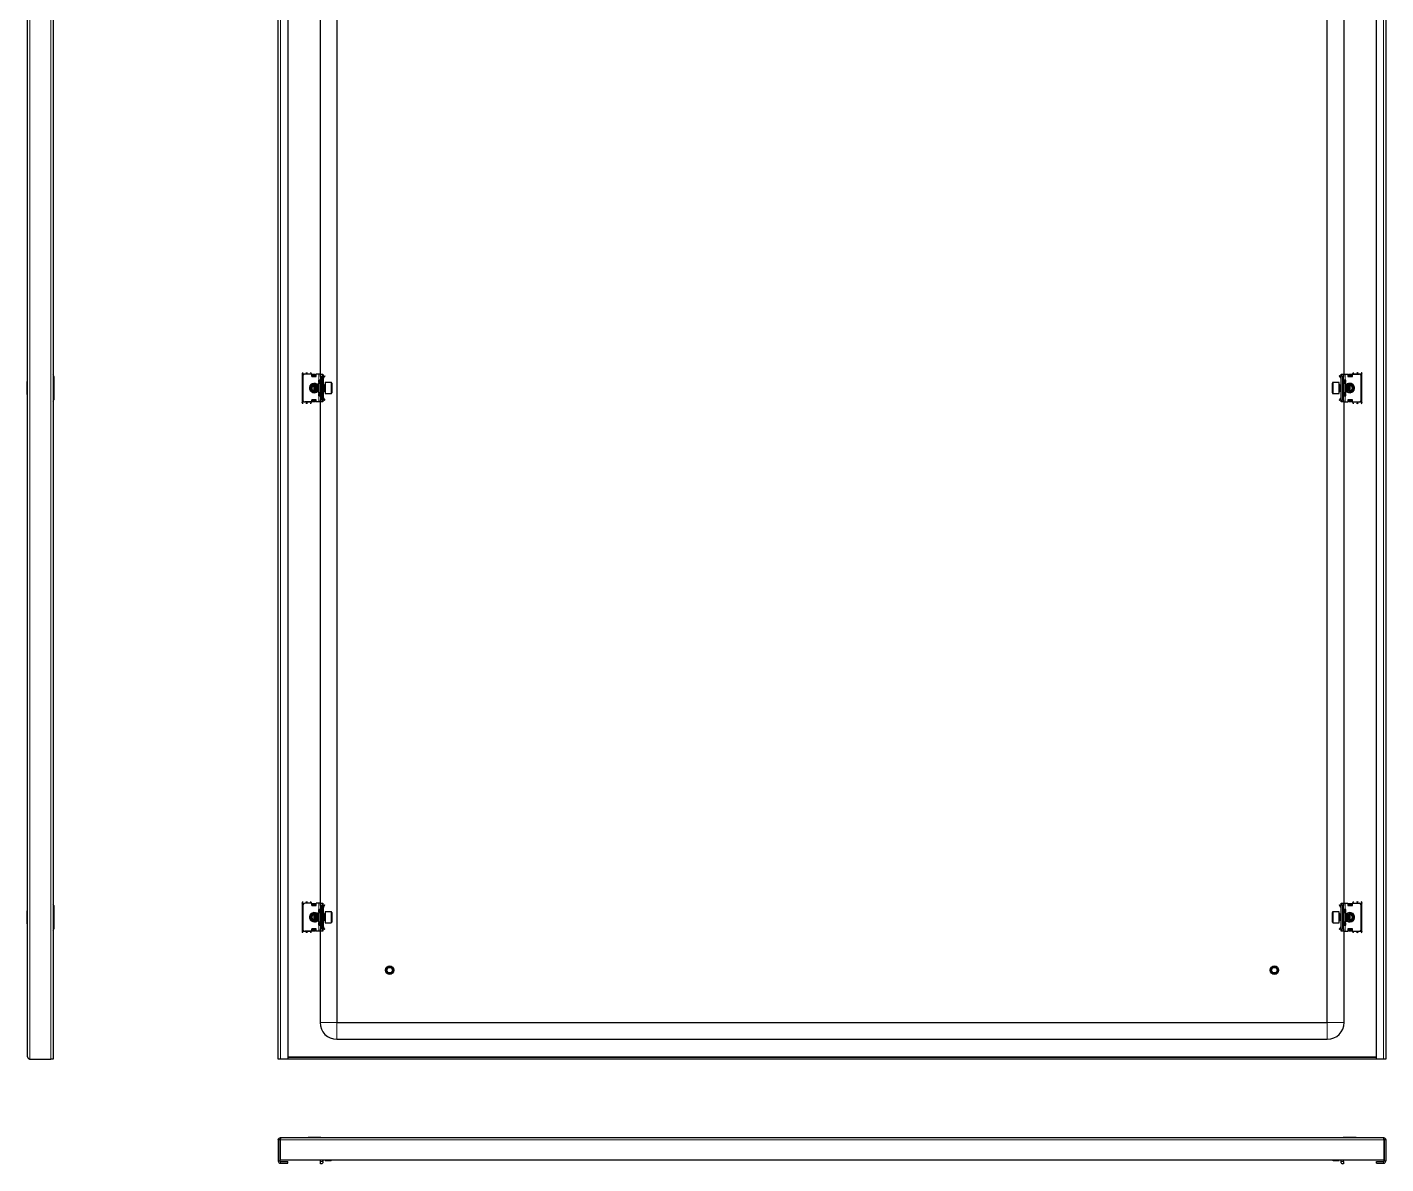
# Model space of a CAD drawing. Header units: millimetres. Extents: x -626 to 2088, y -886 to 1192.
# Drawn here: x 868 to 2088, y -849 to 172 of the extents above; entities that cross this region are included whole.
import ezdxf

# ---------------------------------------------------------------- set-up
doc = ezdxf.new("R2010")
doc.units = ezdxf.units.MM

msp = doc.modelspace()

# ---------------------------------------------------------------- linework, layer by layer
at = {"color": 8, "linetype": 'Continuous', "lineweight": 18}
for p, q in [((870.6, -754.68), (870.6, 1000.32)), ((889.4, -754.68), (889.4, 1000.32)), ((1095.65, 1000.32), (1095.65, -754.68)), ((2085.45, 1000.32), (2085.45, -754.68)), ((1115.05, -139.43), (1119.05, -139.43)), ((1119.05, -139.43), (1123.05, -139.43)), ((1127.3, -141.33), (1123.8, -141.33)), ((1130.05, -139.68), (1130.05, -145.18)), ((1130.55, -145.18), (1130.55, -146.93)), ((1132.55, -141.68), (1131.55, -141.68)), ((1133.55, -141.18), (1133.76, -140.97)), ((1133.55, -141.68), (1134.05, -141.68)), ((2047.55, -141.68), (2047.05, -141.68)), ((2047.55, -141.18), (2047.34, -140.97)), ((2049.55, -141.68), (2048.55, -141.68)), ((2050.55, -146.93), (2050.55, -145.18)), ((2051.05, -145.18), (2051.05, -139.68)), ((2057.3, -141.33), (2053.8, -141.33)), ((2058.05, -139.43), (2062.05, -139.43)), ((2066.05, -139.43), (2062.05, -139.43)), ((1130.55, -157.43), (1130.55, -159.18)), ((1131.05, -156.18), (1131.05, -148.18)), ((1135.3, -155.18), (1135.3, -149.18)), ((1140.95, -156.8), (1140.95, -147.18)), ((1140.95, -157.18), (1140.95, -156.8)), ((2040.15, -147.18), (2040.15, -157.18)), ((2045.8, -149.18), (2045.8, -154.95)), ((2045.8, -154.95), (2045.8, -155.18)), ((2050.05, -148.18), (2050.05, -156.18)), ((2050.55, -159.18), (2050.55, -157.43)), ((1115.05, -164.93), (1119.05, -164.93)), ((1123.05, -164.93), (1119.05, -164.93)), ((1123.8, -163.03), (1127.3, -163.03)), ((1130.05, -159.18), (1130.05, -164.68)), ((1131.55, -162.68), (1132.55, -162.68)), ((1133.55, -162.68), (1134.05, -162.68)), ((1133.55, -163.18), (1133.76, -163.39)), ((2047.55, -162.68), (2047.05, -162.68)), ((2047.55, -163.18), (2047.34, -163.39)), ((2048.55, -162.68), (2049.55, -162.68)), ((2051.05, -164.68), (2051.05, -159.18)), ((2053.8, -163.03), (2057.3, -163.03)), ((2062.05, -164.93), (2058.05, -164.93)), ((2066.05, -164.93), (2062.05, -164.93)), ((1115.05, -614.43), (1119.05, -614.43)), ((1119.05, -614.43), (1123.05, -614.43)), ((1127.3, -616.33), (1123.8, -616.33)), ((1130.05, -614.68), (1130.05, -620.18)), ((1130.55, -620.18), (1130.55, -621.93)), ((1132.55, -616.68), (1131.55, -616.68)), ((1133.55, -616.18), (1133.76, -615.97)), ((1133.55, -616.68), (1134.05, -616.68)), ((2047.55, -616.68), (2047.05, -616.68)), ((2047.55, -616.18), (2047.34, -615.97)), ((2049.55, -616.68), (2048.55, -616.68)), ((2050.55, -621.93), (2050.55, -620.18)), ((2051.05, -620.18), (2051.05, -614.68)), ((2057.3, -616.33), (2053.8, -616.33)), ((2058.05, -614.43), (2062.05, -614.43)), ((2066.05, -614.43), (2062.05, -614.43)), ((1130.55, -632.43), (1130.55, -634.18)), ((1131.05, -631.18), (1131.05, -623.18)), ((1135.3, -630.18), (1135.3, -624.18)), ((1140.95, -631.8), (1140.95, -622.18)), ((1140.95, -632.18), (1140.95, -631.8)), ((2040.15, -622.18), (2040.15, -632.18)), ((2045.8, -624.18), (2045.8, -629.95)), ((2045.8, -629.95), (2045.8, -630.18)), ((2050.05, -623.18), (2050.05, -631.18)), ((2050.55, -634.18), (2050.55, -632.43)), ((1115.05, -639.93), (1119.05, -639.93)), ((1123.05, -639.93), (1119.05, -639.93)), ((1123.8, -638.03), (1127.3, -638.03)), ((1130.05, -634.18), (1130.05, -639.68)), ((1131.55, -637.68), (1132.55, -637.68)), ((1133.55, -637.68), (1134.05, -637.68)), ((1133.55, -638.18), (1133.76, -638.39)), ((2047.55, -637.68), (2047.05, -637.68)), ((2047.55, -638.18), (2047.34, -638.39)), ((2048.55, -637.68), (2049.55, -637.68)), ((2051.05, -639.68), (2051.05, -634.18)), ((2053.8, -638.03), (2057.3, -638.03)), ((2062.05, -639.93), (2058.05, -639.93)), ((2066.05, -639.93), (2062.05, -639.93)), ((1146.05, -721.68), (1131.05, -721.68)), ((1146.05, -721.68), (1146.05, -736.68)), ((2035.05, -721.68), (2035.05, -736.68)), ((2035.05, -721.68), (2050.05, -721.68)), ((2079.05, -752.58), (1102.05, -752.58)), ((1095.25, -827.1), (2085.85, -827.1)), ((1095.05, -845.9), (1093.55, -845.9)), ((1095.65, -846.5), (1095.65, -848)), ((1131.55, -846.5), (1133.55, -846.5)), ((1140.95, -845.5), (1140.95, -845)), ((2040.15, -845), (2040.15, -845.5)), ((2047.55, -846.5), (2049.55, -846.5)), ((2085.45, -846.5), (2085.45, -848)), ((2086.05, -845.9), (2087.55, -845.9))]:
    msp.add_line(p, q, dxfattribs=at)
at = {"color": 7, "linetype": 'Continuous', "lineweight": 25}
for p, q in [((891.5, 1000.32), (891.5, -754.68)), ((1093.55, -754.68), (1093.55, 1000.32)), ((1102.05, 1000.32), (1102.05, -754.68)), ((2079.05, -754.68), (2079.05, 1000.32)), ((2087.55, 1000.32), (2087.55, -754.68)), ((868.5, -752.58), (868.5, 998.22)), ((1146.05, 967.32), (1146.05, -721.68)), ((2035.05, -721.68), (2035.05, 967.32)), ((1131.05, 385.32), (1131.05, -139.68)), ((2050.05, -139.68), (2050.05, 385.32)), ((892, -141.68), (892, -162.68)), ((1115.05, -139.43), (1115.05, -164.93)), ((1115.55, -141.68), (1115.55, -162.68)), ((1123.55, -139.68), (1117.55, -139.68)), ((1123.05, -139.43), (1123.05, -139.68)), ((1123.55, -139.68), (1123.55, -141.68)), ((1123.75, -139.8), (1123.55, -139.8)), ((1123.55, -141.68), (1127.55, -141.68)), ((1123.75, -141.68), (1123.75, -139.8)), ((1123.8, -140.06), (1124.3, -139.7)), ((1124.3, -140.06), (1123.8, -140.41)), ((1123.8, -140.41), (1123.8, -140.06)), ((1123.8, -141.33), (1123.8, -140.41)), ((1123.8, -141.68), (1123.8, -141.33)), ((1124.3, -139.7), (1124.3, -140.06)), ((1124.3, -139.7), (1126.8, -139.7)), ((1124.3, -140.06), (1126.8, -140.06)), ((1126.8, -140.06), (1126.8, -139.7)), ((1126.8, -139.7), (1127.3, -140.06)), ((1127.3, -140.41), (1126.8, -140.06)), ((1127.3, -140.06), (1127.3, -140.41)), ((1127.3, -140.41), (1127.3, -141.33)), ((1127.3, -141.33), (1127.3, -141.68)), ((1127.55, -141.68), (1127.55, -139.68)), ((1130.05, -139.68), (1127.55, -139.68)), ((1129.55, -145.18), (1129.55, -147.18)), ((1130.05, -145.18), (1129.55, -145.18)), ((1131.55, -139.68), (1130.05, -139.68)), ((1131.55, -145.18), (1130.05, -145.18)), ((1131.55, -141.68), (1131.55, -139.68)), ((1131.55, -139.68), (1133.55, -139.68)), ((1131.55, -141.68), (1131.55, -162.68)), ((1132.55, -162.68), (1132.55, -141.68)), ((1133.55, -139.68), (1133.55, -139.95)), ((1133.55, -139.95), (1133.55, -164.41)), ((1133.55, -140.77), (1133.76, -140.97)), ((1134.05, -143.43), (1133.55, -143.43)), ((1134.05, -141.68), (1134.05, -142.14)), ((1134.05, -146.93), (1134.05, -143.43)), ((1134.13, -142.02), (1135.11, -141.04)), ((1134.49, -142.37), (1134.13, -142.02)), ((1134.49, -142.37), (1135.46, -141.39)), ((1135.11, -141.04), (1135.46, -141.39)), ((2045.99, -141.04), (2045.63, -141.39)), ((2046.61, -142.37), (2045.63, -141.39)), ((2046.96, -142.02), (2045.99, -141.04)), ((2046.61, -142.37), (2046.96, -142.02)), ((2047.05, -141.68), (2047.05, -142.07)), ((2047.05, -143.43), (2047.55, -143.43)), ((2047.05, -143.43), (2047.05, -146.93)), ((2047.34, -140.97), (2047.55, -140.77)), ((2047.55, -139.68), (2049.55, -139.68)), ((2047.55, -139.95), (2047.55, -139.68)), ((2047.55, -164.41), (2047.55, -139.95)), ((2048.55, -141.68), (2048.55, -162.68)), ((2049.55, -139.68), (2049.55, -141.68)), ((2049.55, -139.68), (2051.05, -139.68)), ((2049.55, -162.68), (2049.55, -141.68)), ((2051.05, -145.18), (2049.55, -145.18)), ((2051.05, -139.68), (2053.55, -139.68)), ((2051.55, -145.18), (2051.05, -145.18)), ((2051.55, -147.18), (2051.55, -145.18)), ((2053.55, -139.68), (2053.55, -141.68)), ((2053.55, -141.68), (2057.55, -141.68)), ((2053.8, -140.06), (2054.3, -139.7)), ((2054.3, -140.06), (2053.8, -140.41)), ((2053.8, -140.41), (2053.8, -140.06)), ((2053.8, -141.33), (2053.8, -140.41)), ((2053.8, -141.68), (2053.8, -141.33)), ((2054.3, -139.7), (2054.3, -140.06)), ((2054.3, -139.7), (2056.8, -139.7)), ((2054.3, -140.06), (2056.8, -140.06)), ((2056.8, -140.06), (2056.8, -139.7)), ((2056.8, -139.7), (2057.3, -140.06)), ((2057.3, -140.41), (2056.8, -140.06)), ((2057.3, -140.06), (2057.3, -140.41)), ((2057.3, -140.41), (2057.3, -141.33)), ((2057.3, -141.33), (2057.3, -141.68)), ((2057.35, -139.8), (2057.35, -141.68)), ((2057.55, -139.8), (2057.35, -139.8)), ((2057.55, -141.68), (2057.55, -139.68)), ((2057.55, -139.68), (2063.55, -139.68)), ((2058.05, -139.68), (2058.05, -139.43)), ((2065.55, -162.68), (2065.55, -141.68)), ((2066.05, -164.93), (2066.05, -139.43)), ((868.5, -146.39), (868.2, -146.39)), ((868.2, -154.32), (868.2, -146.39)), ((868.2, -157.96), (868.2, -154.32)), ((868.2, -157.96), (868.5, -157.96)), ((1125.86, -149.43), (1125.03, -149.62)), ((1126.1, -149.18), (1125.55, -149.73)), ((1125.55, -149.73), (1125.55, -154.44)), ((1125.55, -154.44), (1125.55, -154.62)), ((1125.55, -154.62), (1126.1, -155.18)), ((1126.16, -149.18), (1126.1, -149.18)), ((1126.1, -149.18), (1126.1, -154.95)), ((1126.1, -154.95), (1126.1, -155.18)), ((1126.1, -155.18), (1126.16, -155.18)), ((1126.55, -149.73), (1126.16, -149.18)), ((1126.16, -149.18), (1126.16, -151.03)), ((1126.16, -151.03), (1126.16, -155.18)), ((1126.16, -155.18), (1126.55, -154.62)), ((1126.71, -149.5), (1126.34, -149.44)), ((1126.94, -149.18), (1126.55, -149.73)), ((1126.55, -149.73), (1126.55, -151.25)), ((1126.55, -151.25), (1126.55, -154.62)), ((1126.55, -154.62), (1126.94, -155.18)), ((1127.16, -149.18), (1126.94, -149.18)), ((1126.94, -149.18), (1126.94, -151.03)), ((1126.94, -151.03), (1126.94, -155.18)), ((1126.94, -155.18), (1127.16, -155.18)), ((1127.55, -149.73), (1127.16, -149.18)), ((1127.16, -149.18), (1127.16, -151.03)), ((1127.16, -151.03), (1127.16, -155.18)), ((1127.16, -155.18), (1127.55, -154.62)), ((1127.38, -149.49), (1127.62, -149.63)), ((1127.62, -154.73), (1127.38, -154.87)), ((1127.94, -149.18), (1127.55, -149.73)), ((1127.55, -149.73), (1127.55, -151.25)), ((1127.55, -151.25), (1127.55, -154.62)), ((1127.55, -154.62), (1127.94, -155.18)), ((1128.16, -149.18), (1127.94, -149.18)), ((1127.94, -149.18), (1127.94, -151.03)), ((1127.94, -151.03), (1127.94, -155.18)), ((1127.94, -155.18), (1128.16, -155.18)), ((1128.55, -149.73), (1128.16, -149.18)), ((1128.16, -149.18), (1128.16, -151.03)), ((1128.16, -151.03), (1128.16, -155.18)), ((1128.16, -155.18), (1128.55, -154.62)), ((1128.94, -149.18), (1128.55, -149.73)), ((1128.55, -149.73), (1128.55, -151.25)), ((1128.55, -151.25), (1128.55, -154.62)), ((1128.55, -154.62), (1128.94, -155.18)), ((1129.16, -149.18), (1128.94, -149.18)), ((1128.94, -149.18), (1128.94, -151.03)), ((1128.94, -151.03), (1128.94, -155.18)), ((1128.94, -155.18), (1129.16, -155.18)), ((1129.55, -149.73), (1129.16, -149.18)), ((1129.16, -149.18), (1129.16, -151.03)), ((1129.16, -151.03), (1129.16, -155.18)), ((1129.16, -155.18), (1129.55, -154.62)), ((1129.55, -146.93), (1130.55, -146.93)), ((1129.55, -147.18), (1131.23, -148.15)), ((1131.05, -148.18), (1129.55, -148.18)), ((1129.55, -148.18), (1129.55, -156.18)), ((1129.55, -156.18), (1131.05, -156.18)), ((1131.23, -156.21), (1129.55, -157.18)), ((1129.55, -157.18), (1129.55, -159.18)), ((1130.55, -157.43), (1129.55, -157.43)), ((1130.55, -146.93), (1131.05, -146.93)), ((1131.05, -157.43), (1130.55, -157.43)), ((1131.05, -146.93), (1131.05, -148.05)), ((1131.05, -156.31), (1131.05, -157.43)), ((1134.05, -146.93), (1133.55, -146.93)), ((1133.94, -149.18), (1133.55, -149.73)), ((1133.55, -154.62), (1133.94, -155.18)), ((1133.55, -157.43), (1134.05, -157.43)), ((1134.16, -149.18), (1133.94, -149.18)), ((1133.94, -149.18), (1133.94, -151.03)), ((1133.94, -151.03), (1133.94, -155.18)), ((1133.94, -155.18), (1134.16, -155.18)), ((1134.05, -149.18), (1134.05, -146.93)), ((1134.05, -157.43), (1134.05, -155.18)), ((1134.05, -160.93), (1134.05, -157.43)), ((1134.55, -149.73), (1134.16, -149.18)), ((1134.16, -149.18), (1134.16, -151.03)), ((1134.16, -151.03), (1134.16, -155.18)), ((1134.16, -155.18), (1134.55, -154.62)), ((1134.94, -149.18), (1134.55, -149.73)), ((1134.55, -149.73), (1134.55, -151.25)), ((1134.55, -151.25), (1134.55, -154.62)), ((1134.55, -154.62), (1134.94, -155.18)), ((1135.3, -149.18), (1134.94, -149.18)), ((1134.94, -149.18), (1134.94, -151.03)), ((1134.94, -151.03), (1134.94, -155.18)), ((1134.94, -155.18), (1135.3, -155.18)), ((1140.95, -147.18), (1135.55, -147.18)), ((1135.55, -147.18), (1135.55, -156.8)), ((1135.55, -156.8), (1135.55, -157.18)), ((1135.55, -157.18), (1140.95, -157.18)), ((1141.55, -147.78), (1141.55, -156.25)), ((1141.55, -156.25), (1141.55, -156.58)), ((2039.55, -156.58), (2039.55, -147.78)), ((2045.55, -147.18), (2040.15, -147.18)), ((2040.15, -157.18), (2045.55, -157.18)), ((2045.55, -157.18), (2045.55, -147.18)), ((2046.16, -149.18), (2045.8, -149.18)), ((2045.8, -155.18), (2046.16, -155.18)), ((2046.55, -149.73), (2046.16, -149.18)), ((2046.16, -151.03), (2046.16, -149.18)), ((2046.16, -155.18), (2046.16, -151.03)), ((2046.16, -155.18), (2046.55, -154.62)), ((2046.94, -149.18), (2046.55, -149.73)), ((2046.55, -151.25), (2046.55, -149.73)), ((2046.55, -154.62), (2046.55, -151.25)), ((2046.55, -154.62), (2046.94, -155.18)), ((2047.16, -149.18), (2046.94, -149.18)), ((2046.94, -151.03), (2046.94, -149.18)), ((2046.94, -155.18), (2046.94, -151.03)), ((2046.94, -155.18), (2047.16, -155.18)), ((2047.55, -146.93), (2047.05, -146.93)), ((2047.05, -146.93), (2047.05, -149.18)), ((2047.05, -155.18), (2047.05, -157.43)), ((2047.05, -157.43), (2047.05, -160.93)), ((2047.05, -157.43), (2047.55, -157.43)), ((2047.55, -149.73), (2047.16, -149.18)), ((2047.16, -151.03), (2047.16, -149.18)), ((2047.16, -155.18), (2047.16, -151.03)), ((2047.16, -155.18), (2047.55, -154.62)), ((2049.87, -148.15), (2051.55, -147.18)), ((2051.55, -157.18), (2049.87, -156.21)), ((2050.05, -148.05), (2050.05, -146.93)), ((2050.05, -146.93), (2050.55, -146.93)), ((2051.55, -148.18), (2050.05, -148.18)), ((2050.05, -156.18), (2051.55, -156.18)), ((2050.05, -157.43), (2050.05, -156.31)), ((2050.55, -157.43), (2050.05, -157.43)), ((2050.55, -146.93), (2051.55, -146.93)), ((2051.55, -157.43), (2050.55, -157.43)), ((2051.55, -156.18), (2051.55, -148.18)), ((2051.94, -149.18), (2051.55, -149.73)), ((2051.55, -154.62), (2051.94, -155.18)), ((2051.55, -159.18), (2051.55, -157.18)), ((2052.16, -149.18), (2051.94, -149.18)), ((2051.94, -151.03), (2051.94, -149.18)), ((2051.94, -155.18), (2051.94, -151.03)), ((2051.94, -155.18), (2052.16, -155.18)), ((2052.55, -149.73), (2052.16, -149.18)), ((2052.16, -151.03), (2052.16, -149.18)), ((2052.16, -155.18), (2052.16, -151.03)), ((2052.16, -155.18), (2052.55, -154.62)), ((2052.94, -149.18), (2052.55, -149.73)), ((2052.55, -151.25), (2052.55, -149.73)), ((2052.55, -154.62), (2052.55, -151.25)), ((2052.55, -154.62), (2052.94, -155.18)), ((2053.16, -149.18), (2052.94, -149.18)), ((2052.94, -151.03), (2052.94, -149.18)), ((2052.94, -155.18), (2052.94, -151.03)), ((2052.94, -155.18), (2053.16, -155.18)), ((2053.55, -149.73), (2053.16, -149.18)), ((2053.16, -151.03), (2053.16, -149.18)), ((2053.16, -155.18), (2053.16, -151.03)), ((2053.16, -155.18), (2053.55, -154.62)), ((2053.47, -149.63), (2053.72, -149.49)), ((2053.72, -154.87), (2053.47, -154.73)), ((2053.94, -149.18), (2053.55, -149.73)), ((2053.55, -151.25), (2053.55, -149.73)), ((2053.55, -154.62), (2053.55, -151.25)), ((2053.55, -154.62), (2053.94, -155.18)), ((2054.16, -149.18), (2053.94, -149.18)), ((2053.94, -151.03), (2053.94, -149.18)), ((2053.94, -155.18), (2053.94, -151.03)), ((2053.94, -155.18), (2054.16, -155.18)), ((2054.55, -149.73), (2054.16, -149.18)), ((2054.16, -151.03), (2054.16, -149.18)), ((2054.16, -155.18), (2054.16, -151.03)), ((2054.16, -155.18), (2054.55, -154.62)), ((2054.76, -149.44), (2054.39, -149.5)), ((2054.94, -149.18), (2054.55, -149.73)), ((2054.55, -151.25), (2054.55, -149.73)), ((2054.55, -154.62), (2054.55, -151.25)), ((2054.55, -154.62), (2054.94, -155.18)), ((2054.99, -149.18), (2054.94, -149.18)), ((2054.94, -151.03), (2054.94, -149.18)), ((2054.94, -155.18), (2054.94, -151.03)), ((2054.94, -155.18), (2054.99, -155.18)), ((2055.55, -149.73), (2054.99, -149.18)), ((2054.99, -155.18), (2054.99, -149.18)), ((2054.99, -155.18), (2055.55, -154.62)), ((2056.07, -149.62), (2055.24, -149.43)), ((2055.55, -154.62), (2055.55, -149.73)), ((1123.55, -164.68), (1117.55, -164.68)), ((1123.05, -164.68), (1123.05, -164.93)), ((1123.55, -162.68), (1123.55, -164.68)), ((1127.55, -162.68), (1123.55, -162.68)), ((1123.55, -164.56), (1123.75, -164.56)), ((1123.75, -164.56), (1123.75, -162.68)), ((1123.8, -163.03), (1123.8, -162.68)), ((1123.8, -163.95), (1123.8, -163.03)), ((1123.8, -163.95), (1124.3, -164.3)), ((1123.8, -164.3), (1123.8, -163.95)), ((1124.3, -164.65), (1123.8, -164.3)), ((1126.8, -164.3), (1124.3, -164.3)), ((1124.3, -164.3), (1124.3, -164.65)), ((1126.8, -164.65), (1124.3, -164.65)), ((1126.8, -164.3), (1127.3, -163.95)), ((1126.8, -164.65), (1126.8, -164.3)), ((1127.3, -164.3), (1126.8, -164.65)), ((1127.3, -162.68), (1127.3, -163.03)), ((1127.3, -163.03), (1127.3, -163.95)), ((1127.3, -163.95), (1127.3, -164.3)), ((1127.55, -164.68), (1127.55, -162.68)), ((1130.05, -164.68), (1127.55, -164.68)), ((1129.55, -159.18), (1130.05, -159.18)), ((1130.05, -159.18), (1131.55, -159.18)), ((1131.55, -164.68), (1130.05, -164.68)), ((1131.05, -164.68), (1131.05, -614.68)), ((1131.55, -164.68), (1131.55, -162.68)), ((1133.55, -164.68), (1131.55, -164.68)), ((1134.05, -160.93), (1133.55, -160.93)), ((1133.76, -163.39), (1133.55, -163.59)), ((1133.55, -164.41), (1133.55, -164.68)), ((1134.05, -162.68), (1134.05, -162.29)), ((1134.49, -161.99), (1134.13, -162.34)), ((1134.13, -162.34), (1135.11, -163.32)), ((1134.49, -161.99), (1135.46, -162.96)), ((1135.11, -163.32), (1135.46, -162.96)), ((2046.61, -161.99), (2045.63, -162.96)), ((2045.99, -163.32), (2045.63, -162.96)), ((2046.96, -162.34), (2045.99, -163.32)), ((2046.61, -161.99), (2046.96, -162.34)), ((2047.05, -160.93), (2047.55, -160.93)), ((2047.05, -162.68), (2047.05, -162.22)), ((2047.55, -163.59), (2047.34, -163.39)), ((2047.55, -164.68), (2047.55, -164.41)), ((2049.55, -164.68), (2047.55, -164.68)), ((2049.55, -159.18), (2051.05, -159.18)), ((2049.55, -162.68), (2049.55, -164.68)), ((2049.55, -164.68), (2051.05, -164.68)), ((2050.05, -614.68), (2050.05, -164.68)), ((2051.05, -159.18), (2051.55, -159.18)), ((2051.05, -164.68), (2053.55, -164.68)), ((2057.55, -162.68), (2053.55, -162.68)), ((2053.55, -162.68), (2053.55, -164.68)), ((2053.8, -163.03), (2053.8, -162.68)), ((2053.8, -163.95), (2053.8, -163.03)), ((2053.8, -163.95), (2054.3, -164.3)), ((2053.8, -164.3), (2053.8, -163.95)), ((2054.3, -164.65), (2053.8, -164.3)), ((2056.8, -164.3), (2054.3, -164.3)), ((2054.3, -164.3), (2054.3, -164.65)), ((2056.8, -164.65), (2054.3, -164.65)), ((2056.8, -164.3), (2057.3, -163.95)), ((2056.8, -164.65), (2056.8, -164.3)), ((2057.3, -164.3), (2056.8, -164.65)), ((2057.3, -162.68), (2057.3, -163.03)), ((2057.3, -163.03), (2057.3, -163.95)), ((2057.3, -163.95), (2057.3, -164.3)), ((2057.35, -162.68), (2057.35, -164.56)), ((2057.35, -164.56), (2057.55, -164.56)), ((2057.55, -164.68), (2057.55, -162.68)), ((2057.55, -164.68), (2063.55, -164.68)), ((2058.05, -164.93), (2058.05, -164.68)), ((868.5, -621.39), (868.2, -621.39)), ((868.2, -629.32), (868.2, -621.39)), ((892, -616.68), (892, -637.68)), ((1115.05, -614.43), (1115.05, -639.93)), ((1115.55, -616.68), (1115.55, -637.68)), ((1123.55, -614.68), (1117.55, -614.68)), ((1123.05, -614.43), (1123.05, -614.68)), ((1123.55, -614.68), (1123.55, -616.68)), ((1123.75, -614.8), (1123.55, -614.8)), ((1123.55, -616.68), (1127.55, -616.68)), ((1123.75, -616.68), (1123.75, -614.8)), ((1123.8, -615.06), (1124.3, -614.7)), ((1124.3, -615.06), (1123.8, -615.41)), ((1123.8, -615.41), (1123.8, -615.06)), ((1123.8, -616.33), (1123.8, -615.41)), ((1123.8, -616.68), (1123.8, -616.33)), ((1124.3, -614.7), (1124.3, -615.06)), ((1124.3, -614.7), (1126.8, -614.7)), ((1124.3, -615.06), (1126.8, -615.06)), ((1126.8, -615.06), (1126.8, -614.7)), ((1126.8, -614.7), (1127.3, -615.06)), ((1127.3, -615.41), (1126.8, -615.06)), ((1127.3, -615.06), (1127.3, -615.41)), ((1127.3, -615.41), (1127.3, -616.33)), ((1127.3, -616.33), (1127.3, -616.68)), ((1127.55, -616.68), (1127.55, -614.68)), ((1130.05, -614.68), (1127.55, -614.68)), ((1129.55, -620.18), (1129.55, -622.18)), ((1130.05, -620.18), (1129.55, -620.18)), ((1131.55, -614.68), (1130.05, -614.68)), ((1131.55, -620.18), (1130.05, -620.18)), ((1131.55, -616.68), (1131.55, -614.68)), ((1131.55, -614.68), (1133.55, -614.68)), ((1131.55, -616.68), (1131.55, -637.68)), ((1132.55, -637.68), (1132.55, -616.68)), ((1133.55, -614.68), (1133.55, -614.95)), ((1133.55, -614.95), (1133.55, -639.41)), ((1133.55, -615.77), (1133.76, -615.97)), ((1134.05, -618.43), (1133.55, -618.43)), ((1134.05, -616.68), (1134.05, -617.14)), ((1134.05, -621.93), (1134.05, -618.43)), ((1134.13, -617.02), (1135.11, -616.04)), ((1134.49, -617.37), (1134.13, -617.02)), ((1134.49, -617.37), (1135.46, -616.39)), ((1135.11, -616.04), (1135.46, -616.39)), ((2045.99, -616.04), (2045.63, -616.39)), ((2046.61, -617.37), (2045.63, -616.39)), ((2046.96, -617.02), (2045.99, -616.04)), ((2046.61, -617.37), (2046.96, -617.02)), ((2047.05, -616.68), (2047.05, -617.07)), ((2047.05, -618.43), (2047.55, -618.43)), ((2047.05, -618.43), (2047.05, -621.93)), ((2047.34, -615.97), (2047.55, -615.77)), ((2047.55, -614.68), (2049.55, -614.68)), ((2047.55, -614.95), (2047.55, -614.68)), ((2047.55, -639.41), (2047.55, -614.95)), ((2048.55, -616.68), (2048.55, -637.68)), ((2049.55, -614.68), (2049.55, -616.68)), ((2049.55, -614.68), (2051.05, -614.68)), ((2049.55, -637.68), (2049.55, -616.68)), ((2051.05, -620.18), (2049.55, -620.18)), ((2051.05, -614.68), (2053.55, -614.68)), ((2051.55, -620.18), (2051.05, -620.18)), ((2051.55, -622.18), (2051.55, -620.18)), ((2053.55, -614.68), (2053.55, -616.68)), ((2053.55, -616.68), (2057.55, -616.68)), ((2053.8, -615.06), (2054.3, -614.7)), ((2054.3, -615.06), (2053.8, -615.41)), ((2053.8, -615.41), (2053.8, -615.06)), ((2053.8, -616.33), (2053.8, -615.41)), ((2053.8, -616.68), (2053.8, -616.33)), ((2054.3, -614.7), (2054.3, -615.06)), ((2054.3, -614.7), (2056.8, -614.7)), ((2054.3, -615.06), (2056.8, -615.06)), ((2056.8, -615.06), (2056.8, -614.7)), ((2056.8, -614.7), (2057.3, -615.06)), ((2057.3, -615.41), (2056.8, -615.06)), ((2057.3, -615.06), (2057.3, -615.41)), ((2057.3, -615.41), (2057.3, -616.33)), ((2057.3, -616.33), (2057.3, -616.68)), ((2057.35, -614.8), (2057.35, -616.68)), ((2057.55, -614.8), (2057.35, -614.8)), ((2057.55, -616.68), (2057.55, -614.68)), ((2057.55, -614.68), (2063.55, -614.68)), ((2058.05, -614.68), (2058.05, -614.43)), ((2065.55, -637.68), (2065.55, -616.68)), ((2066.05, -639.93), (2066.05, -614.43)), ((868.2, -632.96), (868.2, -629.32)), ((868.2, -632.96), (868.5, -632.96)), ((1125.86, -624.43), (1125.03, -624.62)), ((1126.1, -624.18), (1125.55, -624.73)), ((1125.55, -624.73), (1125.55, -629.44)), ((1125.55, -629.44), (1125.55, -629.62)), ((1125.55, -629.62), (1126.1, -630.18)), ((1126.16, -624.18), (1126.1, -624.18)), ((1126.1, -624.18), (1126.1, -629.95)), ((1126.1, -629.95), (1126.1, -630.18)), ((1126.1, -630.18), (1126.16, -630.18)), ((1126.55, -624.73), (1126.16, -624.18)), ((1126.16, -624.18), (1126.16, -626.03)), ((1126.16, -626.03), (1126.16, -630.18)), ((1126.16, -630.18), (1126.55, -629.62)), ((1126.71, -624.5), (1126.34, -624.44)), ((1126.94, -624.18), (1126.55, -624.73)), ((1126.55, -624.73), (1126.55, -626.25)), ((1126.55, -626.25), (1126.55, -629.62)), ((1126.55, -629.62), (1126.94, -630.18)), ((1127.16, -624.18), (1126.94, -624.18)), ((1126.94, -624.18), (1126.94, -626.03)), ((1126.94, -626.03), (1126.94, -630.18)), ((1126.94, -630.18), (1127.16, -630.18)), ((1127.55, -624.73), (1127.16, -624.18)), ((1127.16, -624.18), (1127.16, -626.03)), ((1127.16, -626.03), (1127.16, -630.18)), ((1127.16, -630.18), (1127.55, -629.62)), ((1127.38, -624.49), (1127.62, -624.63)), ((1127.62, -629.73), (1127.38, -629.87)), ((1127.94, -624.18), (1127.55, -624.73)), ((1127.55, -624.73), (1127.55, -626.25)), ((1127.55, -626.25), (1127.55, -629.62)), ((1127.55, -629.62), (1127.94, -630.18)), ((1128.16, -624.18), (1127.94, -624.18)), ((1127.94, -624.18), (1127.94, -626.03)), ((1127.94, -626.03), (1127.94, -630.18)), ((1127.94, -630.18), (1128.16, -630.18)), ((1128.55, -624.73), (1128.16, -624.18)), ((1128.16, -624.18), (1128.16, -626.03)), ((1128.16, -626.03), (1128.16, -630.18)), ((1128.16, -630.18), (1128.55, -629.62)), ((1128.94, -624.18), (1128.55, -624.73)), ((1128.55, -624.73), (1128.55, -626.25)), ((1128.55, -626.25), (1128.55, -629.62)), ((1128.55, -629.62), (1128.94, -630.18)), ((1129.16, -624.18), (1128.94, -624.18)), ((1128.94, -624.18), (1128.94, -626.03)), ((1128.94, -626.03), (1128.94, -630.18)), ((1128.94, -630.18), (1129.16, -630.18)), ((1129.55, -624.73), (1129.16, -624.18)), ((1129.16, -624.18), (1129.16, -626.03)), ((1129.16, -626.03), (1129.16, -630.18)), ((1129.16, -630.18), (1129.55, -629.62)), ((1129.55, -621.93), (1130.55, -621.93)), ((1129.55, -622.18), (1131.23, -623.15)), ((1131.05, -623.18), (1129.55, -623.18)), ((1129.55, -623.18), (1129.55, -631.18)), ((1129.55, -631.18), (1131.05, -631.18)), ((1131.23, -631.21), (1129.55, -632.18)), ((1129.55, -632.18), (1129.55, -634.18)), ((1130.55, -632.43), (1129.55, -632.43)), ((1130.55, -621.93), (1131.05, -621.93)), ((1131.05, -632.43), (1130.55, -632.43)), ((1131.05, -621.93), (1131.05, -623.05)), ((1131.05, -631.31), (1131.05, -632.43)), ((1134.05, -621.93), (1133.55, -621.93)), ((1133.94, -624.18), (1133.55, -624.73)), ((1133.55, -629.62), (1133.94, -630.18)), ((1133.55, -632.43), (1134.05, -632.43)), ((1134.16, -624.18), (1133.94, -624.18)), ((1133.94, -624.18), (1133.94, -626.03)), ((1133.94, -626.03), (1133.94, -630.18)), ((1133.94, -630.18), (1134.16, -630.18)), ((1134.05, -624.18), (1134.05, -621.93)), ((1134.05, -632.43), (1134.05, -630.18)), ((1134.05, -635.93), (1134.05, -632.43)), ((1134.55, -624.73), (1134.16, -624.18)), ((1134.16, -624.18), (1134.16, -626.03)), ((1134.16, -626.03), (1134.16, -630.18)), ((1134.16, -630.18), (1134.55, -629.62)), ((1134.94, -624.18), (1134.55, -624.73)), ((1134.55, -624.73), (1134.55, -626.25)), ((1134.55, -626.25), (1134.55, -629.62)), ((1134.55, -629.62), (1134.94, -630.18)), ((1135.3, -624.18), (1134.94, -624.18)), ((1134.94, -624.18), (1134.94, -626.03)), ((1134.94, -626.03), (1134.94, -630.18)), ((1134.94, -630.18), (1135.3, -630.18)), ((1140.95, -622.18), (1135.55, -622.18)), ((1135.55, -622.18), (1135.55, -631.8)), ((1135.55, -631.8), (1135.55, -632.18)), ((1135.55, -632.18), (1140.95, -632.18)), ((1141.55, -622.78), (1141.55, -631.25)), ((1141.55, -631.25), (1141.55, -631.58)), ((2039.55, -631.58), (2039.55, -622.78)), ((2045.55, -622.18), (2040.15, -622.18)), ((2040.15, -632.18), (2045.55, -632.18)), ((2045.55, -632.18), (2045.55, -622.18)), ((2046.16, -624.18), (2045.8, -624.18)), ((2045.8, -630.18), (2046.16, -630.18)), ((2046.55, -624.73), (2046.16, -624.18)), ((2046.16, -626.03), (2046.16, -624.18)), ((2046.16, -630.18), (2046.16, -626.03)), ((2046.16, -630.18), (2046.55, -629.62)), ((2046.94, -624.18), (2046.55, -624.73)), ((2046.55, -626.25), (2046.55, -624.73)), ((2046.55, -629.62), (2046.55, -626.25)), ((2046.55, -629.62), (2046.94, -630.18)), ((2047.16, -624.18), (2046.94, -624.18)), ((2046.94, -626.03), (2046.94, -624.18)), ((2046.94, -630.18), (2046.94, -626.03)), ((2046.94, -630.18), (2047.16, -630.18)), ((2047.55, -621.93), (2047.05, -621.93)), ((2047.05, -621.93), (2047.05, -624.18)), ((2047.05, -630.18), (2047.05, -632.43)), ((2047.05, -632.43), (2047.05, -635.93)), ((2047.05, -632.43), (2047.55, -632.43)), ((2047.55, -624.73), (2047.16, -624.18)), ((2047.16, -626.03), (2047.16, -624.18)), ((2047.16, -630.18), (2047.16, -626.03)), ((2047.16, -630.18), (2047.55, -629.62)), ((2049.87, -623.15), (2051.55, -622.18)), ((2051.55, -632.18), (2049.87, -631.21)), ((2050.05, -623.05), (2050.05, -621.93)), ((2050.05, -621.93), (2050.55, -621.93)), ((2051.55, -623.18), (2050.05, -623.18)), ((2050.05, -631.18), (2051.55, -631.18)), ((2050.05, -632.43), (2050.05, -631.31)), ((2050.55, -632.43), (2050.05, -632.43)), ((2050.55, -621.93), (2051.55, -621.93)), ((2051.55, -632.43), (2050.55, -632.43)), ((2051.55, -631.18), (2051.55, -623.18)), ((2051.94, -624.18), (2051.55, -624.73)), ((2051.55, -629.62), (2051.94, -630.18)), ((2051.55, -634.18), (2051.55, -632.18)), ((2052.16, -624.18), (2051.94, -624.18)), ((2051.94, -626.03), (2051.94, -624.18)), ((2051.94, -630.18), (2051.94, -626.03)), ((2051.94, -630.18), (2052.16, -630.18)), ((2052.55, -624.73), (2052.16, -624.18)), ((2052.16, -626.03), (2052.16, -624.18)), ((2052.16, -630.18), (2052.16, -626.03)), ((2052.16, -630.18), (2052.55, -629.62)), ((2052.94, -624.18), (2052.55, -624.73)), ((2052.55, -626.25), (2052.55, -624.73)), ((2052.55, -629.62), (2052.55, -626.25)), ((2052.55, -629.62), (2052.94, -630.18)), ((2053.16, -624.18), (2052.94, -624.18)), ((2052.94, -626.03), (2052.94, -624.18)), ((2052.94, -630.18), (2052.94, -626.03)), ((2052.94, -630.18), (2053.16, -630.18)), ((2053.55, -624.73), (2053.16, -624.18)), ((2053.16, -626.03), (2053.16, -624.18)), ((2053.16, -630.18), (2053.16, -626.03)), ((2053.16, -630.18), (2053.55, -629.62)), ((2053.47, -624.63), (2053.72, -624.49)), ((2053.72, -629.87), (2053.47, -629.73)), ((2053.94, -624.18), (2053.55, -624.73)), ((2053.55, -626.25), (2053.55, -624.73)), ((2053.55, -629.62), (2053.55, -626.25)), ((2053.55, -629.62), (2053.94, -630.18)), ((2054.16, -624.18), (2053.94, -624.18)), ((2053.94, -626.03), (2053.94, -624.18)), ((2053.94, -630.18), (2053.94, -626.03)), ((2053.94, -630.18), (2054.16, -630.18)), ((2054.55, -624.73), (2054.16, -624.18)), ((2054.16, -626.03), (2054.16, -624.18)), ((2054.16, -630.18), (2054.16, -626.03)), ((2054.16, -630.18), (2054.55, -629.62)), ((2054.76, -624.44), (2054.39, -624.5)), ((2054.94, -624.18), (2054.55, -624.73)), ((2054.55, -626.25), (2054.55, -624.73)), ((2054.55, -629.62), (2054.55, -626.25)), ((2054.55, -629.62), (2054.94, -630.18)), ((2054.99, -624.18), (2054.94, -624.18)), ((2054.94, -626.03), (2054.94, -624.18)), ((2054.94, -630.18), (2054.94, -626.03)), ((2054.94, -630.18), (2054.99, -630.18)), ((2055.55, -624.73), (2054.99, -624.18)), ((2054.99, -630.18), (2054.99, -624.18)), ((2054.99, -630.18), (2055.55, -629.62)), ((2056.07, -624.62), (2055.24, -624.43)), ((2055.55, -629.62), (2055.55, -624.73)), ((1123.55, -639.68), (1117.55, -639.68)), ((1123.05, -639.68), (1123.05, -639.93)), ((1127.55, -637.68), (1123.55, -637.68)), ((1123.55, -637.68), (1123.55, -639.68)), ((1123.55, -639.56), (1123.75, -639.56)), ((1123.75, -639.56), (1123.75, -637.68)), ((1123.8, -638.03), (1123.8, -637.68)), ((1123.8, -638.95), (1123.8, -638.03)), ((1123.8, -638.95), (1124.3, -639.3)), ((1123.8, -639.3), (1123.8, -638.95)), ((1124.3, -639.65), (1123.8, -639.3)), ((1126.8, -639.3), (1124.3, -639.3)), ((1124.3, -639.3), (1124.3, -639.65)), ((1126.8, -639.65), (1124.3, -639.65)), ((1126.8, -639.3), (1127.3, -638.95)), ((1126.8, -639.65), (1126.8, -639.3)), ((1127.3, -639.3), (1126.8, -639.65)), ((1127.3, -637.68), (1127.3, -638.03)), ((1127.3, -638.03), (1127.3, -638.95)), ((1127.3, -638.95), (1127.3, -639.3)), ((1127.55, -639.68), (1127.55, -637.68)), ((1130.05, -639.68), (1127.55, -639.68)), ((1129.55, -634.18), (1130.05, -634.18)), ((1130.05, -634.18), (1131.55, -634.18)), ((1131.55, -639.68), (1130.05, -639.68)), ((1131.05, -639.68), (1131.05, -721.68)), ((1131.55, -639.68), (1131.55, -637.68)), ((1133.55, -639.68), (1131.55, -639.68)), ((1134.05, -635.93), (1133.55, -635.93)), ((1133.76, -638.39), (1133.55, -638.59)), ((1133.55, -639.41), (1133.55, -639.68)), ((1134.05, -637.68), (1134.05, -637.29)), ((1134.49, -636.99), (1134.13, -637.34)), ((1134.13, -637.34), (1135.11, -638.32)), ((1134.49, -636.99), (1135.46, -637.96)), ((1135.11, -638.32), (1135.46, -637.96)), ((2046.61, -636.99), (2045.63, -637.96)), ((2045.99, -638.32), (2045.63, -637.96)), ((2046.96, -637.34), (2045.99, -638.32)), ((2046.61, -636.99), (2046.96, -637.34)), ((2047.05, -635.93), (2047.55, -635.93)), ((2047.05, -637.68), (2047.05, -637.22)), ((2047.55, -638.59), (2047.34, -638.39)), ((2047.55, -639.68), (2047.55, -639.41)), ((2049.55, -639.68), (2047.55, -639.68)), ((2049.55, -634.18), (2051.05, -634.18)), ((2049.55, -637.68), (2049.55, -639.68)), ((2049.55, -639.68), (2051.05, -639.68)), ((2050.05, -721.68), (2050.05, -639.68)), ((2051.05, -634.18), (2051.55, -634.18)), ((2051.05, -639.68), (2053.55, -639.68)), ((2057.55, -637.68), (2053.55, -637.68)), ((2053.55, -637.68), (2053.55, -639.68)), ((2053.8, -638.03), (2053.8, -637.68)), ((2053.8, -638.95), (2053.8, -638.03)), ((2053.8, -638.95), (2054.3, -639.3)), ((2053.8, -639.3), (2053.8, -638.95)), ((2054.3, -639.65), (2053.8, -639.3)), ((2056.8, -639.3), (2054.3, -639.3)), ((2054.3, -639.3), (2054.3, -639.65)), ((2056.8, -639.65), (2054.3, -639.65)), ((2056.8, -639.3), (2057.3, -638.95)), ((2056.8, -639.65), (2056.8, -639.3)), ((2057.3, -639.3), (2056.8, -639.65)), ((2057.3, -637.68), (2057.3, -638.03)), ((2057.3, -638.03), (2057.3, -638.95)), ((2057.3, -638.95), (2057.3, -639.3)), ((2057.35, -637.68), (2057.35, -639.56)), ((2057.35, -639.56), (2057.55, -639.56)), ((2057.55, -639.68), (2057.55, -637.68)), ((2057.55, -639.68), (2063.55, -639.68)), ((2058.05, -639.93), (2058.05, -639.68)), ((1146.05, -721.68), (2035.05, -721.68)), ((1146.05, -736.68), (2035.05, -736.68)), ((870.6, -754.68), (889.4, -754.68)), ((891.5, -754.68), (889.4, -754.68)), ((1095.65, -754.68), (1093.55, -754.68)), ((1102.05, -754.68), (1095.65, -754.68)), ((2079.05, -753.18), (1102.05, -753.18)), ((2079.05, -754.68), (1102.05, -754.68)), ((2085.45, -754.68), (2079.05, -754.68)), ((2087.55, -754.68), (2085.45, -754.68)), ((1095.05, -827.1), (1093.55, -827.1)), ((1093.55, -827.1), (1093.55, -845.9)), ((1095.05, -827.1), (1095.05, -845.9)), ((1095.25, -827.1), (1095.31, -826.64)), ((1095.25, -827.1), (1095.25, -845)), ((1095.65, -825), (2085.45, -825)), ((1120.26, -824.7), (1120.26, -825)), ((1120.26, -824.7), (1131.83, -824.7)), ((1131.83, -825), (1131.83, -824.7)), ((2049.26, -824.7), (2049.26, -825)), ((2049.26, -824.7), (2060.42, -824.7)), ((2060.42, -824.7), (2060.83, -824.7)), ((2060.83, -825), (2060.83, -824.7)), ((2085.79, -826.62), (2085.85, -827.1)), ((2085.85, -827.1), (2085.85, -845)), ((2087.55, -827.1), (2086.05, -827.1)), ((2086.05, -827.1), (2086.05, -845.9)), ((2087.55, -827.1), (2087.55, -845.9)), ((1095.25, -845), (2085.85, -845)), ((1095.65, -846.5), (1102.05, -846.5)), ((1095.65, -848), (1102.05, -848)), ((1102.05, -848), (1102.05, -846.5)), ((1131.55, -846.5), (1131.55, -845)), ((1131.55, -848.5), (1131.55, -846.5)), ((1132.55, -848.5), (1131.55, -848.5)), ((1132.55, -848.5), (1133.55, -847.5)), ((1133.55, -846.5), (1133.55, -845)), ((1134.05, -845.5), (1133.55, -845.5)), ((1133.55, -846.5), (1133.55, -847.5)), ((1135.55, -845), (1135.55, -845.5)), ((1135.55, -845.5), (1140.95, -845.5)), ((2040.15, -845.5), (2045.55, -845.5)), ((2045.55, -845.5), (2045.55, -845)), ((2047.05, -845.5), (2047.55, -845.5)), ((2047.55, -846.5), (2047.55, -845)), ((2047.55, -847.5), (2047.55, -846.5)), ((2047.55, -847.5), (2048.55, -848.5)), ((2049.55, -848.5), (2048.55, -848.5)), ((2049.55, -846.5), (2049.55, -845)), ((2049.55, -846.5), (2049.55, -848.5)), ((2079.05, -848), (2079.05, -846.5)), ((2079.05, -846.5), (2085.45, -846.5)), ((2079.05, -848), (2085.45, -848))]:
    msp.add_line(p, q, dxfattribs=at)
at = {"color": 7, "linetype": 'Continuous', "lineweight": 25, "flags": 128}
for points in [[(1126.34, -154.92), (1126.58, -154.89), (1126.71, -154.86)], [(2054.39, -154.86), (2054.51, -154.89), (2054.76, -154.92)], [(1126.34, -629.92), (1126.58, -629.89), (1126.71, -629.86)], [(2054.39, -629.86), (2054.51, -629.89), (2054.76, -629.92)]]:
    msp.add_lwpolyline(points, dxfattribs=at)
at = {"color": 7, "linetype": 'Continuous', "lineweight": 25}
for centre, radius in [((1193.55, -674.68), 3.75), ((1193.55, -674.68), 3), ((1193.55, -674.68), 2.5), ((1987.55, -674.68), 3.75), ((1987.55, -674.68), 3), ((1987.55, -674.68), 2.5)]:
    msp.add_circle(centre, radius, dxfattribs=at)
for centre, radius, start, end in [((890, -141.68), 2, 0, 41.40962), ((1117.55, -141.68), 2, 90, 180), ((1134.55, -141.68), 2, 120, 180), ((1133.05, -141.68), 1, 0, 45), ((2048.05, -141.68), 1, 135, 180), ((2046.55, -141.68), 2, 0, 60), ((2063.55, -141.68), 2, 0, 90), ((1126.05, -152.18), 4, 45.71765, 270), ((1126.05, -152.18), 3, 74.33161, 285.66839), ((1126.05, -152.18), 2.76, 111.7574, 265.98739), ((1126.05, -152.18), 2.45, 101.79772, 201.7574), ((1126.05, -152.18), 2.45, 201.7574, 258.20228), ((1126.05, -152.18), 4, 270, 314.28235), ((1131.05, -147.68), 0.5, 270, 360), ((1131.05, -156.68), 0.5, 0, 90), ((1135.3, -148.93), 0.25, 270, 0), ((1135.3, -155.43), 0.25, 360, 90), ((1140.95, -147.78), 0.6, 0, 90), ((1140.95, -156.58), 0.6, 270, 360), ((2040.15, -147.78), 0.6, 90, 180), ((2040.15, -156.58), 0.6, 180, 270), ((2045.8, -148.93), 0.25, 180, 270), ((2045.8, -155.43), 0.25, 90, 180), ((2050.05, -147.68), 0.5, 180, 270), ((2050.05, -156.68), 0.5, 90, 180), ((2055.05, -152.18), 4, 90, 134.28235), ((2055.05, -152.18), 4, 225.71765, 90), ((2055.05, -152.18), 3, 254.33161, 105.66839), ((2055.05, -152.18), 2.76, 274.01261, 68.2426), ((2055.05, -152.18), 2.45, 281.79772, 78.20228), ((890, -162.68), 2, 318.59038, 0), ((1117.55, -162.68), 2, 180, 270), ((1134.55, -162.68), 2, 180, 240), ((1133.05, -162.68), 1, 315, 0), ((2048.05, -162.68), 1, 180, 225), ((2046.55, -162.68), 2, 300, 0), ((2063.55, -162.68), 2, 270, 0), ((890, -616.68), 2, 0, 41.40962), ((1117.55, -616.68), 2, 90, 180), ((1134.55, -616.68), 2, 120, 180), ((1133.05, -616.68), 1, 0, 45), ((2048.05, -616.68), 1, 135, 180), ((2046.55, -616.68), 2, 0, 60), ((2063.55, -616.68), 2, 0, 90), ((1126.05, -627.18), 4, 45.71765, 270), ((1126.05, -627.18), 3, 74.33161, 285.66839), ((1126.05, -627.18), 2.76, 111.7574, 265.98739), ((1126.05, -627.18), 2.45, 101.79772, 201.7574), ((1126.05, -627.18), 2.45, 201.7574, 258.20228), ((1126.05, -627.18), 4, 270, 314.28235), ((1131.05, -622.68), 0.5, 270, 0), ((1131.05, -631.68), 0.5, 0, 90), ((1135.3, -623.93), 0.25, 270, 0), ((1135.3, -630.43), 0.25, 360, 90), ((1140.95, -622.78), 0.6, 0, 90), ((1140.95, -631.58), 0.6, 270, 360), ((2040.15, -622.78), 0.6, 90, 180), ((2040.15, -631.58), 0.6, 180, 270), ((2045.8, -623.93), 0.25, 180, 270), ((2045.8, -630.43), 0.25, 90, 180), ((2050.05, -622.68), 0.5, 180, 270), ((2050.05, -631.68), 0.5, 90, 180), ((2055.05, -627.18), 4, 90, 134.28235), ((2055.05, -627.18), 4, 225.71765, 90), ((2055.05, -627.18), 3, 254.33161, 105.66839), ((2055.05, -627.18), 2.76, 274.01261, 68.2426), ((2055.05, -627.18), 2.45, 281.79772, 78.20228), ((890, -637.68), 2, 318.59038, 0), ((1117.55, -637.68), 2, 180, 270), ((1134.55, -637.68), 2, 180, 240), ((1133.05, -637.68), 1, 315, 0), ((2048.05, -637.68), 1, 180, 225), ((2046.55, -637.68), 2, 300, 0), ((2063.55, -637.68), 2, 270, 0), ((1146.05, -721.68), 15, 180, 270), ((2035.05, -721.68), 15, 270, 0), ((1095.65, -845.9), 2.1, 180, 270), ((1095.65, -845.9), 0.6, 180, 270), ((1140.95, -844.9), 0.6, 270, 350.40593), ((2040.15, -844.9), 0.6, 189.59407, 270), ((2085.45, -845.9), 2.1, 270, 0), ((2085.45, -845.9), 0.6, 270, 0)]:
    msp.add_arc(centre, radius, start, end, dxfattribs=at)
at = {"color": 8, "linetype": 'Continuous', "lineweight": 18}
for centre, start, end in [((1126.05, -152.18), 38.94244, 270), ((1126.05, -152.18), 270, 321.05756), ((2055.05, -152.18), 218.94244, 90), ((2055.05, -152.18), 90, 141.05756), ((1126.05, -627.18), 38.94244, 270), ((1126.05, -627.18), 270, 321.05756), ((2055.05, -627.18), 218.94244, 90), ((2055.05, -627.18), 90, 141.05756)]:
    msp.add_arc(centre, 4.5, start, end, dxfattribs=at)
at = {"color": 7, "linetype": 'Continuous', "lineweight": 25}
for points, knots in [([(1115.05, -139.43), (1115.14, -139.19), (1115.34, -138.7), (1115.53, -138.3), (1115.62, -138.11)], [0, 0, 0, 0, 0.5020654, 1, 1, 1, 1]), ([(1118.48, -138.12), (1118.56, -138.27), (1118.73, -138.62), (1118.92, -139.11), (1119.03, -139.39), (1119.05, -139.43)], [0, 0, 0, 0, 0.4154826, 0.9171518, 1, 1, 1, 1]), ([(1119.05, -139.43), (1119.14, -139.19), (1119.34, -138.7), (1119.53, -138.3), (1119.62, -138.11)], [0, 0, 0, 0, 0.5020654, 1, 1, 1, 1]), ([(1122.48, -138.12), (1122.56, -138.27), (1122.73, -138.62), (1122.92, -139.11), (1123.03, -139.39), (1123.05, -139.43)], [0, 0, 0, 0, 0.4154826, 0.9171518, 1, 1, 1, 1]), ([(1134.13, -142.02), (1133.98, -142.2), (1133.68, -142.58), (1133.56, -143.11), (1133.55, -143.39), (1133.55, -143.43)], [0, 0, 0, 0, 0.4618628, 0.9237257, 1, 1, 1, 1]), ([(1134.49, -142.37), (1134.37, -142.52), (1134.19, -142.75), (1134.07, -143.13), (1134.06, -143.33), (1134.05, -143.43)], [0, 0, 0, 0, 0.4850424, 0.7384039, 1, 1, 1, 1]), ([(2047.05, -143.43), (2047.03, -143.24), (2047, -142.95), (2046.81, -142.6), (2046.68, -142.45), (2046.61, -142.37)], [0, 0, 0, 0, 0.4850424, 0.7384039, 1, 1, 1, 1]), ([(2047.55, -143.43), (2047.52, -143.19), (2047.47, -142.7), (2047.18, -142.25), (2046.99, -142.04), (2046.96, -142.02)], [0, 0, 0, 0, 0.46186285, 0.92372566, 1, 1, 1, 1]), ([(2058.05, -139.43), (2058.1, -139.31), (2058.19, -139.07), (2058.33, -138.72), (2058.48, -138.39), (2058.57, -138.2), (2058.62, -138.11)], [0, 0, 0, 0, 0.2474545, 0.5020799, 0.7495343, 1, 1, 1, 1]), ([(2061.48, -138.12), (2061.56, -138.27), (2061.73, -138.62), (2061.92, -139.11), (2062.03, -139.39), (2062.05, -139.43)], [0, 0, 0, 0, 0.4154826, 0.9171518, 1, 1, 1, 1]), ([(2062.05, -139.43), (2062.14, -139.19), (2062.34, -138.7), (2062.53, -138.3), (2062.62, -138.11)], [0, 0, 0, 0, 0.5020654, 1, 1, 1, 1]), ([(2065.48, -138.12), (2065.56, -138.27), (2065.73, -138.62), (2065.92, -139.11), (2066.03, -139.39), (2066.05, -139.43)], [0, 0, 0, 0, 0.4154826, 0.9171518, 1, 1, 1, 1]), ([(1115.62, -166.24), (1115.54, -166.08), (1115.37, -165.74), (1115.18, -165.25), (1115.06, -164.97), (1115.05, -164.93)], [0, 0, 0, 0, 0.4154826, 0.91715183, 1, 1, 1, 1]), ([(1119.05, -164.93), (1118.95, -165.17), (1118.76, -165.66), (1118.57, -166.06), (1118.48, -166.25)], [0, 0, 0, 0, 0.5020654, 1, 1, 1, 1]), ([(1119.62, -166.24), (1119.54, -166.08), (1119.37, -165.74), (1119.18, -165.25), (1119.06, -164.97), (1119.05, -164.93)], [0, 0, 0, 0, 0.4154826, 0.9171518, 1, 1, 1, 1]), ([(1123.05, -164.93), (1123, -165.05), (1122.91, -165.29), (1122.76, -165.64), (1122.62, -165.97), (1122.52, -166.16), (1122.48, -166.25)], [0, 0, 0, 0, 0.24745446, 0.50207987, 0.74953432, 1, 1, 1, 1]), ([(1133.55, -160.93), (1133.57, -161.17), (1133.63, -161.65), (1133.91, -162.11), (1134.11, -162.31), (1134.13, -162.34)], [0, 0, 0, 0, 0.4618628, 0.9237257, 1, 1, 1, 1]), ([(1134.05, -160.93), (1134.07, -161.12), (1134.1, -161.41), (1134.29, -161.76), (1134.42, -161.91), (1134.49, -161.99)], [0, 0, 0, 0, 0.4850424, 0.7384039, 1, 1, 1, 1]), ([(2046.61, -161.99), (2046.73, -161.84), (2046.91, -161.61), (2047.03, -161.23), (2047.04, -161.03), (2047.05, -160.93)], [0, 0, 0, 0, 0.4850424, 0.7384039, 1, 1, 1, 1]), ([(2046.96, -162.34), (2047.12, -162.15), (2047.42, -161.78), (2047.54, -161.25), (2047.55, -160.97), (2047.55, -160.93)], [0, 0, 0, 0, 0.4618628, 0.9237257, 1, 1, 1, 1]), ([(2058.62, -166.24), (2058.54, -166.08), (2058.37, -165.74), (2058.18, -165.25), (2058.06, -164.97), (2058.05, -164.93)], [0, 0, 0, 0, 0.4154826, 0.9171518, 1, 1, 1, 1]), ([(2062.05, -164.93), (2061.95, -165.17), (2061.76, -165.66), (2061.57, -166.06), (2061.48, -166.25)], [0, 0, 0, 0, 0.5020654, 1, 1, 1, 1]), ([(2062.62, -166.24), (2062.54, -166.08), (2062.37, -165.74), (2062.18, -165.25), (2062.06, -164.97), (2062.05, -164.93)], [0, 0, 0, 0, 0.4154826, 0.9171518, 1, 1, 1, 1]), ([(2066.05, -164.93), (2065.95, -165.17), (2065.76, -165.66), (2065.57, -166.06), (2065.48, -166.25)], [0, 0, 0, 0, 0.50206541, 1, 1, 1, 1]), ([(1115.05, -614.43), (1115.14, -614.19), (1115.34, -613.7), (1115.53, -613.3), (1115.62, -613.11)], [0, 0, 0, 0, 0.5020654, 1, 1, 1, 1]), ([(1118.48, -613.12), (1118.56, -613.27), (1118.73, -613.62), (1118.92, -614.11), (1119.03, -614.39), (1119.05, -614.43)], [0, 0, 0, 0, 0.4154826, 0.9171518, 1, 1, 1, 1]), ([(1119.05, -614.43), (1119.14, -614.19), (1119.34, -613.7), (1119.53, -613.3), (1119.62, -613.11)], [0, 0, 0, 0, 0.5020654, 1, 1, 1, 1]), ([(1122.48, -613.12), (1122.56, -613.27), (1122.73, -613.62), (1122.92, -614.11), (1123.03, -614.39), (1123.05, -614.43)], [0, 0, 0, 0, 0.4154826, 0.9171518, 1, 1, 1, 1]), ([(1134.13, -617.02), (1133.98, -617.2), (1133.68, -617.58), (1133.56, -618.11), (1133.55, -618.39), (1133.55, -618.43)], [0, 0, 0, 0, 0.4618628, 0.9237257, 1, 1, 1, 1]), ([(1134.49, -617.37), (1134.37, -617.52), (1134.19, -617.75), (1134.07, -618.13), (1134.06, -618.33), (1134.05, -618.43)], [0, 0, 0, 0, 0.4850424, 0.7384039, 1, 1, 1, 1]), ([(2047.05, -618.43), (2047.03, -618.24), (2047, -617.95), (2046.81, -617.6), (2046.68, -617.45), (2046.61, -617.37)], [0, 0, 0, 0, 0.4850424, 0.7384039, 1, 1, 1, 1]), ([(2047.55, -618.43), (2047.52, -618.19), (2047.47, -617.7), (2047.18, -617.25), (2046.99, -617.04), (2046.96, -617.02)], [0, 0, 0, 0, 0.46186285, 0.92372566, 1, 1, 1, 1]), ([(2058.05, -614.43), (2058.1, -614.31), (2058.19, -614.07), (2058.33, -613.72), (2058.48, -613.39), (2058.57, -613.2), (2058.62, -613.11)], [0, 0, 0, 0, 0.2474545, 0.5020799, 0.7495343, 1, 1, 1, 1]), ([(2061.48, -613.12), (2061.56, -613.27), (2061.73, -613.62), (2061.92, -614.11), (2062.03, -614.39), (2062.05, -614.43)], [0, 0, 0, 0, 0.4154826, 0.9171518, 1, 1, 1, 1]), ([(2062.05, -614.43), (2062.14, -614.19), (2062.34, -613.7), (2062.53, -613.3), (2062.62, -613.11)], [0, 0, 0, 0, 0.5020654, 1, 1, 1, 1]), ([(2065.48, -613.12), (2065.56, -613.27), (2065.73, -613.62), (2065.92, -614.11), (2066.03, -614.39), (2066.05, -614.43)], [0, 0, 0, 0, 0.4154826, 0.9171518, 1, 1, 1, 1]), ([(1115.62, -641.24), (1115.54, -641.08), (1115.37, -640.74), (1115.18, -640.25), (1115.06, -639.97), (1115.05, -639.93)], [0, 0, 0, 0, 0.4154826, 0.9171518, 1, 1, 1, 1]), ([(1119.05, -639.93), (1118.95, -640.17), (1118.76, -640.66), (1118.57, -641.06), (1118.48, -641.25)], [0, 0, 0, 0, 0.50206541, 1, 1, 1, 1]), ([(1119.62, -641.24), (1119.54, -641.08), (1119.37, -640.74), (1119.18, -640.25), (1119.06, -639.97), (1119.05, -639.93)], [0, 0, 0, 0, 0.4154826, 0.9171518, 1, 1, 1, 1]), ([(1123.05, -639.93), (1123, -640.05), (1122.91, -640.29), (1122.76, -640.64), (1122.62, -640.97), (1122.52, -641.16), (1122.48, -641.25)], [0, 0, 0, 0, 0.2474545, 0.5020799, 0.7495343, 1, 1, 1, 1]), ([(1133.55, -635.93), (1133.57, -636.17), (1133.63, -636.65), (1133.91, -637.11), (1134.11, -637.31), (1134.13, -637.34)], [0, 0, 0, 0, 0.46186285, 0.92372566, 1, 1, 1, 1]), ([(1134.05, -635.93), (1134.07, -636.12), (1134.1, -636.41), (1134.29, -636.76), (1134.42, -636.91), (1134.49, -636.99)], [0, 0, 0, 0, 0.4850424, 0.7384039, 1, 1, 1, 1]), ([(2046.61, -636.99), (2046.73, -636.84), (2046.91, -636.61), (2047.03, -636.23), (2047.04, -636.03), (2047.05, -635.93)], [0, 0, 0, 0, 0.4850424, 0.7384039, 1, 1, 1, 1]), ([(2046.96, -637.34), (2047.12, -637.15), (2047.42, -636.78), (2047.54, -636.25), (2047.55, -635.97), (2047.55, -635.93)], [0, 0, 0, 0, 0.4618628, 0.9237257, 1, 1, 1, 1]), ([(2058.62, -641.24), (2058.54, -641.08), (2058.37, -640.74), (2058.18, -640.25), (2058.06, -639.97), (2058.05, -639.93)], [0, 0, 0, 0, 0.4154826, 0.9171518, 1, 1, 1, 1]), ([(2062.05, -639.93), (2061.95, -640.17), (2061.76, -640.66), (2061.57, -641.06), (2061.48, -641.25)], [0, 0, 0, 0, 0.5020654, 1, 1, 1, 1]), ([(2062.62, -641.24), (2062.54, -641.08), (2062.37, -640.74), (2062.18, -640.25), (2062.06, -639.97), (2062.05, -639.93)], [0, 0, 0, 0, 0.4154826, 0.9171518, 1, 1, 1, 1]), ([(2066.05, -639.93), (2065.95, -640.17), (2065.76, -640.66), (2065.57, -641.06), (2065.48, -641.25)], [0, 0, 0, 0, 0.5020654, 1, 1, 1, 1]), ([(868.5, -752.58), (868.5, -752.76), (868.55, -752.93), (868.76, -753.28), (868.91, -753.45), (869.31, -753.81), (869.54, -753.98), (870.05, -754.33), (870.32, -754.5), (870.6, -754.68)], [0, 0, 0, 0, 0.25, 0.25, 0.5, 0.5, 0.75, 0.75, 1, 1, 1, 1]), ([(1093.55, -827.1), (1093.55, -826.82), (1093.6, -826.55), (1093.81, -826.04), (1093.97, -825.81), (1094.36, -825.42), (1094.59, -825.27), (1095.1, -825.06), (1095.37, -825), (1095.65, -825)], [0, 0, 0, 0, 0.25, 0.25, 0.5, 0.5, 0.75, 0.75, 1, 1, 1, 1]), ([(1095.05, -827.1), (1095.06, -827.02), (1095.08, -826.86), (1095.18, -826.68), (1095.28, -826.64), (1095.31, -826.64)], [0, 0, 0, 0, 0.4327963, 0.8655659, 1, 1, 1, 1]), ([(1095.65, -825), (1095.62, -825), (1095.58, -825.06), (1095.52, -825.27), (1095.48, -825.42), (1095.42, -825.81), (1095.38, -826.04), (1095.32, -826.55), (1095.28, -826.83), (1095.25, -827.1)], [0, 0, 0, 0, 0.25, 0.25, 0.5, 0.5, 0.75, 0.75, 1, 1, 1, 1]), ([(2085.45, -825), (2085.73, -825), (2086, -825.06), (2086.51, -825.27), (2086.74, -825.42), (2087.13, -825.81), (2087.28, -826.04), (2087.49, -826.55), (2087.55, -826.82), (2087.55, -827.1)], [0, 0, 0, 0, 0.25, 0.25, 0.5, 0.5, 0.75, 0.75, 1, 1, 1, 1]), ([(2085.85, -827.1), (2085.82, -826.83), (2085.78, -826.55), (2085.72, -826.04), (2085.68, -825.81), (2085.62, -825.42), (2085.58, -825.27), (2085.52, -825.06), (2085.48, -825), (2085.45, -825)], [0, 0, 0, 0, 0.25, 0.25, 0.5, 0.5, 0.75, 0.75, 1, 1, 1, 1]), ([(2085.79, -826.62), (2085.82, -826.64), (2085.99, -826.75), (2086.02, -826.94), (2086.05, -827.1)], [0, 0, 0, 0, 0.2077128, 1, 1, 1, 1]), ([(1133.96, -845), (1133.88, -845.06), (1133.64, -845.21), (1133.56, -845.37), (1133.55, -845.49), (1133.55, -845.5)], [0, 0, 0, 0, 0.3313457, 0.9052264, 1, 1, 1, 1]), ([(1134.36, -845), (1134.29, -845.06), (1134.16, -845.17), (1134.07, -845.34), (1134.06, -845.45), (1134.05, -845.5)], [0, 0, 0, 0, 0.3603654, 0.6750686, 1, 1, 1, 1]), ([(2047.05, -845.5), (2047.03, -845.4), (2046.99, -845.25), (2046.85, -845.08), (2046.77, -845.01), (2046.75, -845)], [0, 0, 0, 0, 0.6029704, 0.9179315, 1, 1, 1, 1]), ([(2047.55, -845.5), (2047.53, -845.41), (2047.49, -845.24), (2047.25, -845.07), (2047.14, -845)], [0, 0, 0, 0, 0.57413014, 1, 1, 1, 1])]:
    msp.add_open_spline(points, degree=3, knots=knots, dxfattribs=at)

doc.saveas('drawing.dxf')
